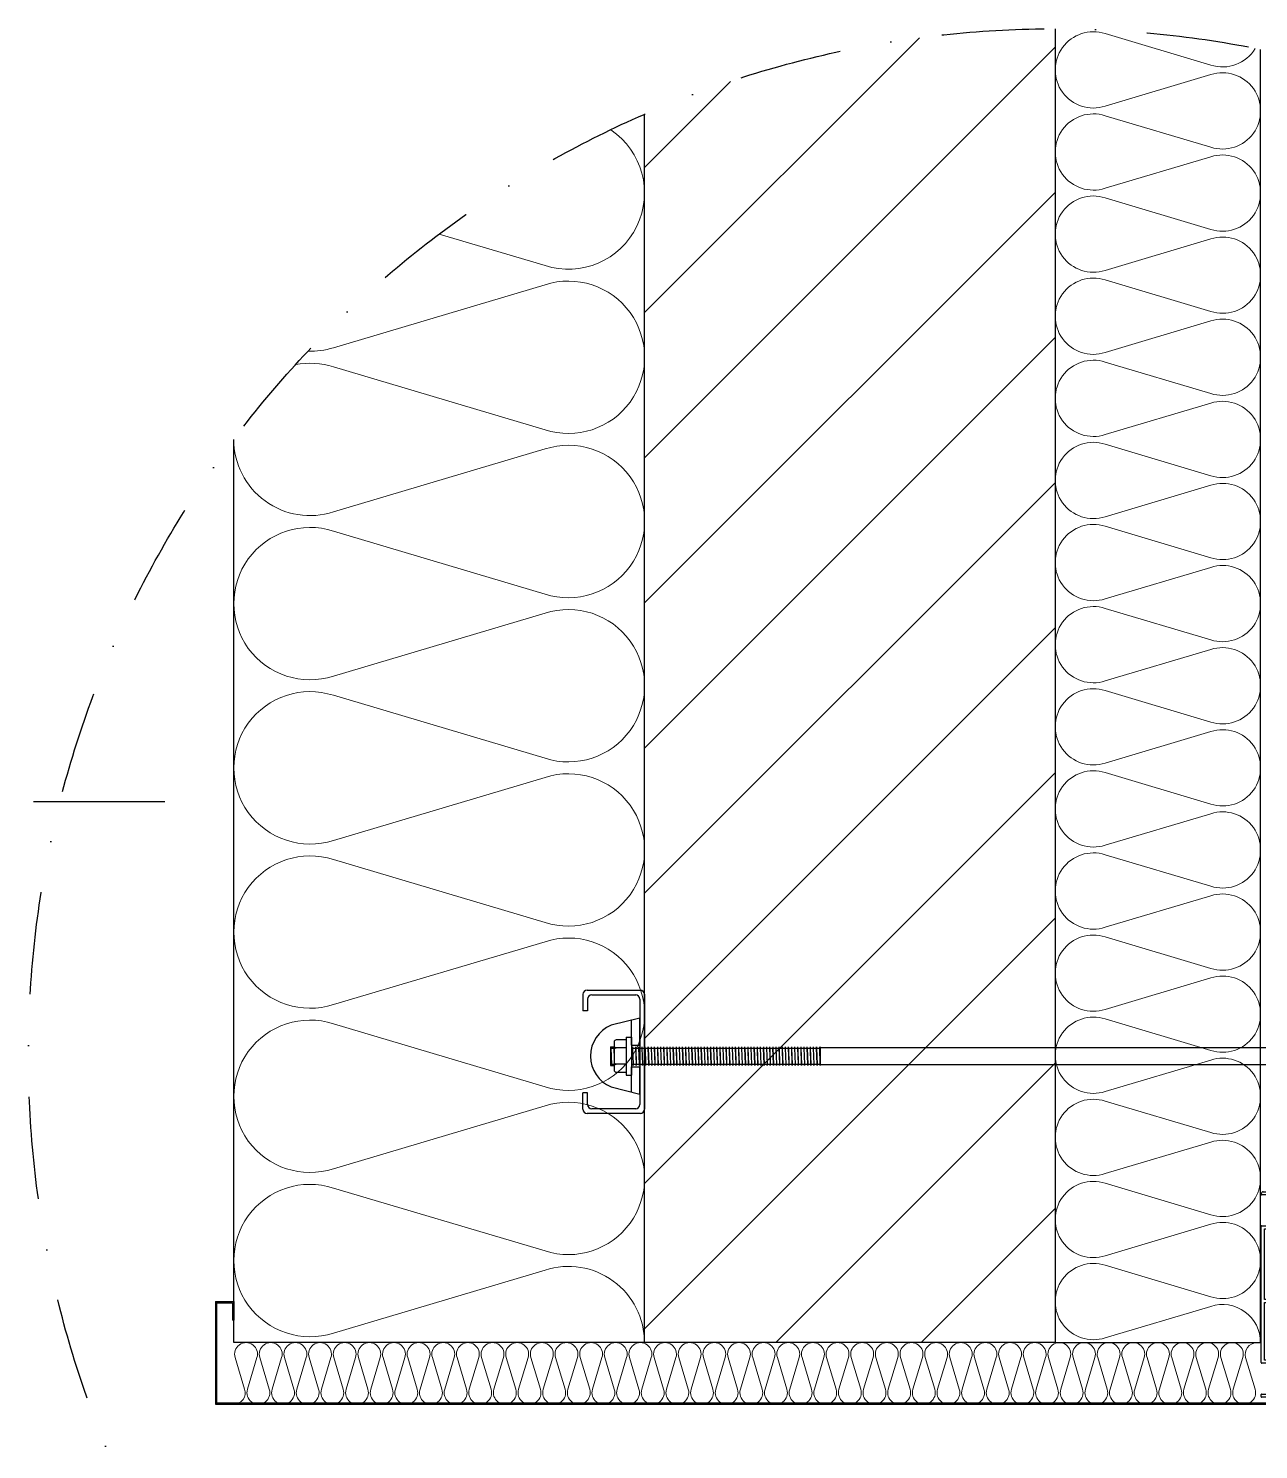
# Model space of a CAD drawing. Header units: millimetres. Extents: x 232323 to 272954, y -5343 to 8721.
# Drawn here: x 241093 to 242291, y 7210 to 8595 of the extents above; entities that cross this region are included whole.
import ezdxf

# ---------------------------------------------------------------- set-up
doc = ezdxf.new("R2010")
doc.units = ezdxf.units.MM
doc.header["$MEASUREMENT"] = 0
doc.linetypes.add('DASHDOTX2', pattern=[2, 1, -0.5, 0, -0.5])
doc.layers.get('0').update_dxf_attribs({"linetype": 'CONTINUOUS'})
for name, color, linetype, lineweight in [('A-MKXS-LEAD', 7, 'CONTINUOUS', 25), ('A-MKXS-MAK2', 3, 'DASHDOTX2', 25), ('A-WAXM-BLOC', 3, 'CONTINUOUS', 25), ('A-XXXX-FIN3', 4, 'CONTINUOUS', 25), ('A-XXXX-HATC', 8, 'CONTINUOUS', 18), ('A-XXXX-INSL2', 8, 'CONTINUOUS', 18)]:
    doc.layers.add(name, color=color, linetype=linetype, lineweight=lineweight)

# ---------------------------------------------------------------- blocks, each defined once
blk = doc.blocks.new('safeguard')
at = {"color": 6}
for p, q in [((1933061.79, 129645.73), (1933061.79, 129107.73)), ((1933111.79, 129645.73), (1933061.79, 129645.73)), ((1933111.79, 129645.73), (1933111.79, 129636.73)), ((1933062.39, 129645.13), (1933062.39, 129108.33)), ((1933111.19, 129645.13), (1933062.39, 129645.13)), ((1933111.19, 129645.13), (1933111.19, 129637.33)), ((1933111.19, 129637.33), (1933102.79, 129637.33)), ((1933102.79, 129636.73), (1933102.79, 129637.33)), ((1933111.79, 129636.73), (1933102.79, 129636.73)), ((1933065.24, 129136.32), (1933065.24, 129136.43)), ((1933065.34, 129136.43), (1933065.24, 129136.43)), ((1933065.31, 129109.93), (1933065.24, 129136.13)), ((1933065.54, 129136.43), (1933066.44, 129136.43)), ((1933066.74, 129136.13), (1933066.74, 129126.43)), ((1933081.74, 129126.43), (1933081.74, 129136.13)), ((1933082.04, 129136.43), (1933148.43, 129136.43)), ((1933148.73, 129136.13), (1933148.73, 129126.43)), ((1933163.74, 129126.43), (1933163.74, 129136.13)), ((1933164.04, 129136.43), (1933164.24, 129136.43)), ((1933165.24, 129135.43), (1933165.24, 129112.72)), ((1933066.74, 129126.43), (1933081.74, 129126.43)), ((1933148.73, 129126.43), (1933163.74, 129126.43)), ((1933083.28, 129123.35), (1933083.28, 129115.8)), ((1933083.61, 129123.96), (1933084.4, 129123.17)), ((1933083.64, 129124.39), (1933084.83, 129123.19)), ((1933083.78, 129124.69), (1933085.13, 129123.34)), ((1933084.01, 129124.92), (1933085.36, 129123.56)), ((1933084.31, 129125.06), (1933085.5, 129123.87)), ((1933084.74, 129125.08), (1933085.52, 129124.3)), ((1933086.02, 129122.93), (1933086.02, 129123.76)), ((1933093.02, 129122.43), (1933086.52, 129122.43)), ((1933093.52, 129123.43), (1933093.52, 129122.93)), ((1933100.97, 129123.43), (1933093.52, 129123.43)), ((1933100.97, 129123.43), (1933093.52, 129123.43)), ((1933100.97, 129122.93), (1933100.97, 129123.43)), ((1933107.97, 129122.43), (1933101.47, 129122.43)), ((1933108.47, 129123.76), (1933108.47, 129122.93)), ((1933109.76, 129125.08), (1933108.97, 129124.3)), ((1933110.18, 129125.06), (1933108.99, 129123.87)), ((1933110.49, 129124.92), (1933109.14, 129123.56)), ((1933110.71, 129124.69), (1933109.36, 129123.34)), ((1933110.86, 129124.39), (1933109.66, 129123.19)), ((1933110.88, 129123.96), (1933110.09, 129123.17)), ((1933111.29, 129115.8), (1933111.29, 129123.51)), ((1933066.74, 129115.73), (1933066.81, 129109.74)), ((1933072.24, 129115.73), (1933066.74, 129115.73)), ((1933069.19, 129115.73), (1933069.19, 129108.33)), ((1933069.79, 129115.73), (1933069.19, 129115.73)), ((1933069.79, 129115.73), (1933069.79, 129107.73)), ((1933072.24, 129108.73), (1933072.24, 129115.73)), ((1933083.23, 129115.66), (1933082.73, 129115.17)), ((1933082.73, 129114.46), (1933083.23, 129113.97)), ((1933083.28, 129113.82), (1933083.28, 129110.77)), ((1933111.29, 129110.77), (1933111.29, 129113.82)), ((1933111.85, 129115.17), (1933111.35, 129115.66)), ((1933111.35, 129113.97), (1933111.85, 129114.46)), ((1933069.79, 129107.73), (1933061.79, 129107.73)), ((1933069.19, 129108.33), (1933062.39, 129108.33)), ((1933065.31, 129109.43), (1933065.31, 129109.61)), ((1933065.49, 129109.43), (1933065.31, 129109.43)), ((1933066.51, 129109.43), (1933065.81, 129109.43)), ((1933066.81, 129109.43), (1933066.74, 129109.43)), ((1933066.81, 129109.43), (1933066.81, 129109.5)), ((1933080.98, 129105.72), (1933079.78, 129105.72)), ((1933081.28, 129107.22), (1933081.28, 129106.02)), ((1933082.46, 129107.22), (1933081.28, 129107.22)), ((1933083.27, 129110.68), (1933082.64, 129107.34)), ((1933113.29, 129107.22), (1933112.12, 129107.22)), ((1933113.29, 129106.02), (1933113.29, 129107.22)), ((1933114.79, 129105.72), (1933113.59, 129105.72)), ((1933161.24, 129108.72), (1933124.19, 129108.72))]:
    blk.add_line(p, q, dxfattribs=at)
for points in [[(1933087.46, 129124.93, 0.470454), (1933083.24, 129126.82), (1933083.24, 129134.93), (1933111.25, 129134.93), (1933111.25, 129126.82, 0.470454), (1933107.03, 129124.93)], [(1933114.79, 129108.42, 0.414215), (1933114.49, 129108.72), (1933113.62, 129108.72, -0.360888), (1933113.13, 129109.13), (1933112.8, 129110.88, -0.046392), (1933112.79, 129110.97), (1933112.79, 129113.91), (1933113.35, 129114.46, 0.414204), (1933113.35, 129115.17), (1933112.79, 129115.72), (1933112.79, 129134.93), (1933147.23, 129134.93), (1933147.23, 129125.23, 0.414214), (1933147.53, 129124.93), (1933148.73, 129124.93), (1933163.74, 129124.93), (1933163.74, 129112.72, -0.414214), (1933161.24, 129110.22), (1933159.39, 129110.22), (1933159.39, 129110.92, 0.414214), (1933159.09, 129111.22), (1933158.19, 129111.22, 0.414214), (1933157.89, 129110.92), (1933157.89, 129110.22), (1933142.89, 129110.22), (1933142.89, 129110.92, 0.414214), (1933142.59, 129111.22), (1933141.69, 129111.22, 0.414214), (1933141.39, 129110.92), (1933141.39, 129110.22), (1933126.38, 129110.22), (1933126.38, 129110.92, 0.414214), (1933126.08, 129111.22), (1933125.18, 129111.22, 0.414214), (1933124.88, 129110.92), (1933124.88, 129110.26), (1933124.2, 129110.26, 0.160398), (1933122.12, 129109.58, -0.156655), (1933114.79, 129107.22)], [(1933082.83, 129115.1, 0.414204), (1933082.83, 129114.53), (1933083.41, 129113.95), (1933083.41, 129107.12), (1933081.71, 129107.12, 0.414214), (1933081.41, 129106.82), (1933081.41, 129106.02, 0.414214), (1933081.71, 129105.72), (1933112.92, 129105.72, 0.414214), (1933113.22, 129106.02), (1933113.22, 129106.82, 0.414214), (1933112.92, 129107.12), (1933111.22, 129107.12), (1933111.22, 129113.95), (1933111.81, 129114.53, 0.414204), (1933111.81, 129115.1), (1933111.18, 129115.72), (1933110.22, 129115.72, 0.414214), (1933109.72, 129115.22), (1933109.72, 129107.22), (1933105.72, 129107.22), (1933105.72, 129107.42, 0.414214), (1933105.42, 129107.72), (1933105.02, 129107.72, 0.414214), (1933104.72, 129107.42), (1933104.72, 129107.22), (1933089.92, 129107.22), (1933089.92, 129107.42, 0.414214), (1933089.62, 129107.72), (1933089.22, 129107.72, 0.414214), (1933088.92, 129107.42), (1933088.92, 129107.22), (1933084.91, 129107.22), (1933084.91, 129115.22, 0.414214), (1933084.41, 129115.72), (1933083.46, 129115.72)]]:
    blk.add_lwpolyline(points, format="xyb", close=True, dxfattribs=at)
blk.add_lwpolyline([(1933079.78, 129108.42), (1933080.9, 129108.42, 0.360887), (1933081.39, 129108.83), (1933081.78, 129110.88, 0.046392), (1933081.78, 129110.97), (1933081.78, 129113.91), (1933081.23, 129114.46, -0.414204), (1933081.23, 129115.17), (1933081.78, 129115.72), (1933081.78, 129124.93), (1933066.74, 129124.93), (1933066.74, 129117.23), (1933073.44, 129117.23, -0.414214), (1933073.74, 129116.93), (1933073.74, 129109.46, 0.137442), (1933079.78, 129107.23), (1933079.78, 129108.42, 0.137442)], format="xyb", dxfattribs=at)
for centre in [(1933084.57, 129124.13), (1933109.93, 129124.13)]:
    blk.add_circle(centre, 0.97, dxfattribs=at)
for centre, radius, start, end in [((1933065.54, 129136.13), 0.3, 90, 180.16056), ((1933066.44, 129136.13), 0.3, 0, 90), ((1933082.04, 129136.13), 0.3, 90, 180), ((1933148.43, 129136.13), 0.3, 0, 90), ((1933164.04, 129136.13), 0.3, 90, 180), ((1933164.24, 129135.43), 1, 0, 90), ((1933084.57, 129124.13), 1.5, 345.92901, 211.13147), ((1933086.52, 129122.93), 0.5, 180, 270), ((1933093.02, 129122.93), 0.5, 270, 0), ((1933101.47, 129122.93), 0.5, 180, 270), ((1933107.97, 129122.93), 0.5, 270, 0), ((1933109.93, 129124.13), 1.5, 335.9069, 194.07099), ((1933083.08, 129114.81), 0.5, 135.00092, 224.99908), ((1933083.08, 129115.8), 0.2, 315.00092, 0), ((1933083.08, 129113.82), 0.2, 0, 44.99908), ((1933111.49, 129115.8), 0.2, 180, 224.99908), ((1933111.49, 129113.82), 0.2, 135.00092, 180), ((1933111.49, 129114.81), 0.5, 315.00092, 44.99908), ((1933161.24, 129112.72), 4, 270, 0), ((1933065.81, 129109.93), 0.5, 180.16056, 270), ((1933066.51, 129109.73), 0.3, 270, 0.67582), ((1933080.75, 129119.14), 13.45, 230.73997, 265.89233), ((1933080.98, 129106.02), 0.3, 270, 0), ((1933082.46, 129107.42), 0.2, 269.99987, 334.98307), ((1933083.08, 129110.77), 0.2, 334.98307, 0), ((1933111.49, 129110.77), 0.2, 180, 205.01705), ((1933112.12, 129107.42), 0.2, 205.01705, 270.00013), ((1933113.59, 129106.02), 0.3, 180, 269.99576), ((1933115.08, 129119.06), 13.34, 268.79657, 306.44998), ((1933124.19, 129106.72), 2, 90, 126.44998)]:
    blk.add_arc(centre, radius, start, end, dxfattribs=at)

msp = doc.modelspace()

# ---------------------------------------------------------------- hatches: boundary and pattern name
at = {"layer": 'A-XXXX-HATC'}
h = msp.add_hatch(dxfattribs=at)
h.set_pattern_fill('ANSI31', color=256, scale=800)
h.set_pattern_definition([(45, (-236733.32, 2380.09), (-70.710678, 70.710678), [])])
edge = h.paths.add_edge_path()
edge.add_arc((242093.3, 7594.5), 1000, 90, 113.5782)
edge.add_line((241693.3, 8511.1), (241693.3, 7314.5))
edge.add_line((241693.3, 7314.5), (242093.3, 7314.5))
edge.add_line((242093.3, 7314.5), (242093.3, 8594.5))

# ---------------------------------------------------------------- linework, layer by layer
at = {"color": 1}
for p, q in [((241637.3, 7657.8), (241689.3, 7657.8)), ((241633.3, 7653.8), (241633.3, 7637.8)), ((241637.9, 7649.2), (241637.9, 7637.8)), ((241641.9, 7653.2), (241684.7, 7653.2)), ((241688.7, 7649.2), (241688.7, 7546.4)), ((241693.3, 7653.8), (241693.3, 7541.8)), ((241637.9, 7637.8), (241633.3, 7637.8)), ((241688.7, 7630.6), (241660.7, 7623.6)), ((241688.7, 7604.2), (241688.7, 7630.6)), ((241680.7, 7604.2), (241680.7, 7628.6)), ((241660.3, 7602.7), (241660.3, 7584.5)), ((241660.3, 7602.7), (241663.7, 7602.7)), ((241660.3, 7602.7), (241660.4, 7601.5)), ((241660.3, 7602.7), (241660.4, 7601.5)), ((241660.3, 7602.7), (241660.3, 7601.5)), ((241660.3, 7601.5), (241663.7, 7601.5)), ((241660.3, 7601.5), (241660.9, 7585.7)), ((241660.4, 7601.5), (241661, 7585.7)), ((241660.4, 7601.5), (241660.9, 7585.7)), ((241663.4, 7602.7), (241663.4, 7601.5)), ((241663.4, 7602.7), (241663.5, 7601.5)), ((241663.4, 7602.7), (241663.4, 7601.5)), ((241663.4, 7601.5), (241663.7, 7592.5)), ((241663.4, 7601.5), (241663.7, 7591.1)), ((241663.5, 7601.5), (241663.7, 7593.9)), ((241663.7, 7607.4), (241663.7, 7579.9)), ((241675.6, 7601.6), (241663.7, 7601.6)), ((241675.6, 7609.4), (241665.8, 7609.4)), ((241675.6, 7612.2), (241675.6, 7575)), ((241675.6, 7612.2), (241680.7, 7612.2)), ((241680.7, 7612.2), (241680.7, 7575)), ((241680.7, 7604.2), (241688.7, 7604.2)), ((241680.7, 7601.5), (241864.3, 7601.5)), ((241681.6, 7602.7), (241681.6, 7601.5)), ((241681.6, 7602.7), (241681.7, 7601.5)), ((241681.6, 7602.7), (241681.6, 7601.5)), ((241681.6, 7601.5), (241682.2, 7585.7)), ((241681.6, 7601.5), (241682.1, 7585.7)), ((241681.7, 7601.5), (241682.2, 7585.7)), ((241684.6, 7602.7), (241684.6, 7601.5)), ((241684.6, 7602.7), (241684.7, 7601.5)), ((241684.6, 7602.7), (241684.6, 7601.5)), ((241684.6, 7601.5), (241685.2, 7585.7)), ((241684.7, 7601.5), (241685.3, 7585.7)), ((241684.6, 7601.5), (241685.2, 7585.7)), ((241687.6, 7602.7), (241687.7, 7601.5)), ((241687.6, 7602.7), (241687.7, 7601.5)), ((241687.6, 7602.7), (241687.6, 7601.5)), ((241687.6, 7601.5), (241688.2, 7585.7)), ((241687.7, 7601.5), (241688.3, 7585.7)), ((241687.7, 7601.5), (241688.2, 7585.7)), ((241690.7, 7602.7), (241690.7, 7601.5)), ((241690.7, 7602.7), (241690.8, 7601.5)), ((241690.7, 7602.7), (241690.7, 7601.5)), ((241690.7, 7601.5), (241691.3, 7585.7)), ((241690.7, 7601.5), (241691.2, 7585.7)), ((241690.8, 7601.5), (241691.3, 7585.7)), ((241693.7, 7602.7), (241693.8, 7601.5)), ((241693.7, 7602.7), (241693.8, 7601.5)), ((241693.7, 7602.7), (241693.7, 7601.5)), ((241693.7, 7601.5), (241694.3, 7585.7)), ((241693.8, 7601.5), (241694.4, 7585.7)), ((241693.8, 7601.5), (241694.3, 7585.7)), ((241696.7, 7602.7), (241696.8, 7601.5)), ((241696.7, 7602.7), (241696.7, 7601.5)), ((241696.7, 7601.5), (241697.3, 7585.7)), ((241696.8, 7602.7), (241696.8, 7601.5)), ((241696.8, 7601.5), (241697.4, 7585.7)), ((241696.8, 7601.5), (241697.3, 7585.7)), ((241699.8, 7602.7), (241699.8, 7601.5)), ((241699.8, 7602.7), (241699.9, 7601.5)), ((241699.8, 7602.7), (241699.8, 7601.5)), ((241699.8, 7601.5), (241700.4, 7585.7)), ((241699.8, 7601.5), (241700.3, 7585.7)), ((241699.9, 7601.5), (241700.4, 7585.7)), ((241702.8, 7602.7), (241702.9, 7601.5)), ((241702.8, 7602.7), (241702.9, 7601.5)), ((241702.8, 7602.7), (241702.8, 7601.5)), ((241702.8, 7601.5), (241703.4, 7585.7)), ((241702.9, 7601.5), (241703.5, 7585.7)), ((241702.9, 7601.5), (241703.4, 7585.7)), ((241705.9, 7602.7), (241705.8, 7601.5)), ((241705.8, 7601.5), (241706.4, 7585.7)), ((241705.9, 7602.7), (241705.9, 7601.5)), ((241705.9, 7602.7), (241705.9, 7601.5)), ((241705.9, 7601.5), (241706.5, 7585.7)), ((241705.9, 7601.5), (241706.4, 7585.7)), ((241708.9, 7602.7), (241708.9, 7601.5)), ((241708.9, 7602.7), (241709, 7601.5)), ((241708.9, 7602.7), (241708.9, 7601.5)), ((241708.9, 7601.5), (241709.5, 7585.7)), ((241708.9, 7601.5), (241709.4, 7585.7)), ((241709, 7601.5), (241709.5, 7585.7)), ((241711.9, 7602.7), (241712, 7601.5)), ((241711.9, 7602.7), (241712, 7601.5)), ((241711.9, 7602.7), (241711.9, 7601.5)), ((241711.9, 7601.5), (241712.5, 7585.7)), ((241712, 7601.5), (241712.6, 7585.7)), ((241712, 7601.5), (241712.5, 7585.7)), ((241715, 7602.7), (241715, 7601.5)), ((241715, 7602.7), (241715, 7601.5)), ((241715, 7602.7), (241715, 7601.5)), ((241715, 7601.5), (241715.6, 7585.7)), ((241715, 7601.5), (241715.6, 7585.7)), ((241715, 7601.5), (241715.5, 7585.7)), ((241718, 7602.7), (241718, 7601.5)), ((241718, 7602.7), (241718.1, 7601.5)), ((241718, 7602.7), (241718, 7601.5)), ((241718, 7601.5), (241718.6, 7585.7)), ((241718, 7601.5), (241718.5, 7585.7)), ((241718.1, 7601.5), (241718.6, 7585.7)), ((241721, 7602.7), (241721.1, 7601.5)), ((241721, 7602.7), (241721.1, 7601.5)), ((241721, 7602.7), (241721, 7601.5)), ((241721, 7601.5), (241721.6, 7585.7)), ((241721.1, 7601.5), (241721.7, 7585.7)), ((241721.1, 7601.5), (241721.6, 7585.7)), ((241724.1, 7602.7), (241724.1, 7601.5)), ((241724.1, 7602.7), (241724.2, 7601.5)), ((241724.1, 7602.7), (241724.1, 7601.5)), ((241724.1, 7601.5), (241724.7, 7585.7)), ((241724.1, 7601.5), (241724.6, 7585.7)), ((241724.2, 7601.5), (241724.7, 7585.7)), ((241727.1, 7602.7), (241727.1, 7601.5)), ((241727.1, 7602.7), (241727.2, 7601.5)), ((241727.1, 7602.7), (241727.1, 7601.5)), ((241727.1, 7601.5), (241727.7, 7585.7)), ((241727.1, 7601.5), (241727.6, 7585.7)), ((241727.2, 7601.5), (241727.7, 7585.7)), ((241730.1, 7602.7), (241730.2, 7601.5)), ((241730.1, 7602.7), (241730.2, 7601.5)), ((241730.1, 7602.7), (241730.1, 7601.5)), ((241730.1, 7601.5), (241730.7, 7585.7)), ((241730.2, 7601.5), (241730.8, 7585.7)), ((241730.2, 7601.5), (241730.7, 7585.7)), ((241733.2, 7602.7), (241733.2, 7601.5)), ((241733.2, 7602.7), (241733.3, 7601.5)), ((241733.2, 7602.7), (241733.2, 7601.5)), ((241733.2, 7601.5), (241733.8, 7585.7)), ((241733.2, 7601.5), (241733.7, 7585.7)), ((241733.3, 7601.5), (241733.8, 7585.7)), ((241736.2, 7602.7), (241736.2, 7601.5)), ((241736.2, 7602.7), (241736.3, 7601.5)), ((241736.2, 7602.7), (241736.2, 7601.5)), ((241736.2, 7601.5), (241736.8, 7585.7)), ((241736.2, 7601.5), (241736.8, 7585.7)), ((241736.3, 7601.5), (241736.8, 7585.7)), ((241739.2, 7602.7), (241739.3, 7601.5)), ((241739.2, 7602.7), (241739.3, 7601.5)), ((241739.2, 7602.7), (241739.2, 7601.5)), ((241739.2, 7601.5), (241739.8, 7585.7)), ((241739.3, 7601.5), (241739.9, 7585.7)), ((241739.3, 7601.5), (241739.8, 7585.7)), ((241742.3, 7602.7), (241742.3, 7601.5)), ((241742.3, 7602.7), (241742.4, 7601.5)), ((241742.3, 7602.7), (241742.3, 7601.5)), ((241742.3, 7601.5), (241742.9, 7585.7)), ((241742.3, 7601.5), (241742.8, 7585.7)), ((241742.4, 7601.5), (241742.9, 7585.7)), ((241745.3, 7602.7), (241745.4, 7601.5)), ((241745.3, 7602.7), (241745.4, 7601.5)), ((241745.3, 7602.7), (241745.3, 7601.5)), ((241745.3, 7601.5), (241745.9, 7585.7)), ((241745.4, 7601.5), (241746, 7585.7)), ((241745.4, 7601.5), (241745.9, 7585.7)), ((241748.3, 7602.7), (241748.4, 7601.5)), ((241748.3, 7602.7), (241748.4, 7601.5)), ((241748.3, 7602.7), (241748.3, 7601.5)), ((241748.3, 7601.5), (241748.9, 7585.7)), ((241748.4, 7601.5), (241749, 7585.7)), ((241748.4, 7601.5), (241748.9, 7585.7)), ((241751.4, 7602.7), (241751.4, 7601.5)), ((241751.4, 7602.7), (241751.5, 7601.5)), ((241751.4, 7602.7), (241751.4, 7601.5)), ((241751.4, 7601.5), (241752, 7585.7)), ((241751.4, 7601.5), (241751.9, 7585.7)), ((241751.5, 7601.5), (241752, 7585.7)), ((241754.4, 7602.7), (241754.5, 7601.5)), ((241754.4, 7602.7), (241754.5, 7601.5)), ((241754.4, 7602.7), (241754.4, 7601.5)), ((241754.4, 7601.5), (241755, 7585.7)), ((241754.5, 7601.5), (241755.1, 7585.7)), ((241754.5, 7601.5), (241755, 7585.7)), ((241757.5, 7602.7), (241757.4, 7601.5)), ((241757.4, 7601.5), (241758, 7585.7)), ((241757.5, 7602.7), (241757.5, 7601.5)), ((241757.5, 7602.7), (241757.5, 7601.5)), ((241757.5, 7601.5), (241758.1, 7585.7)), ((241757.5, 7601.5), (241758, 7585.7)), ((241760.5, 7602.7), (241760.5, 7601.5)), ((241760.5, 7602.7), (241760.6, 7601.5)), ((241760.5, 7602.7), (241760.5, 7601.5)), ((241760.5, 7601.5), (241761.1, 7585.7)), ((241760.5, 7601.5), (241761, 7585.7)), ((241760.6, 7601.5), (241761.1, 7585.7)), ((241763.5, 7602.7), (241763.6, 7601.5)), ((241763.5, 7602.7), (241763.6, 7601.5)), ((241763.5, 7602.7), (241763.5, 7601.5)), ((241763.5, 7601.5), (241764.1, 7585.7)), ((241763.6, 7601.5), (241764.2, 7585.7)), ((241763.6, 7601.5), (241764.1, 7585.7)), ((241766.6, 7602.7), (241766.6, 7601.5)), ((241766.6, 7602.7), (241766.6, 7601.5)), ((241766.6, 7602.7), (241766.6, 7601.5)), ((241766.6, 7601.5), (241767.2, 7585.7)), ((241766.6, 7601.5), (241767.2, 7585.7)), ((241766.6, 7601.5), (241767.1, 7585.7)), ((241769.6, 7602.7), (241769.6, 7601.5)), ((241769.6, 7602.7), (241769.7, 7601.5)), ((241769.6, 7602.7), (241769.6, 7601.5)), ((241769.6, 7601.5), (241770.2, 7585.7)), ((241769.6, 7601.5), (241770.1, 7585.7)), ((241769.7, 7601.5), (241770.2, 7585.7)), ((241772.6, 7602.7), (241772.7, 7601.5)), ((241772.6, 7602.7), (241772.7, 7601.5)), ((241772.6, 7602.7), (241772.6, 7601.5)), ((241772.6, 7601.5), (241773.2, 7585.7)), ((241772.7, 7601.5), (241773.3, 7585.7)), ((241772.7, 7601.5), (241773.2, 7585.7)), ((241775.7, 7602.7), (241775.7, 7601.5)), ((241775.7, 7602.7), (241775.8, 7601.5)), ((241775.7, 7602.7), (241775.7, 7601.5)), ((241775.7, 7601.5), (241776.3, 7585.7)), ((241775.7, 7601.5), (241776.2, 7585.7)), ((241775.8, 7601.5), (241776.3, 7585.7)), ((241778.7, 7602.7), (241778.7, 7601.5)), ((241778.7, 7602.7), (241778.8, 7601.5)), ((241778.7, 7602.7), (241778.7, 7601.5)), ((241778.7, 7601.5), (241779.3, 7585.7)), ((241778.7, 7601.5), (241779.2, 7585.7)), ((241778.8, 7601.5), (241779.3, 7585.7)), ((241781.7, 7602.7), (241781.8, 7601.5)), ((241781.7, 7602.7), (241781.8, 7601.5)), ((241781.7, 7602.7), (241781.7, 7601.5)), ((241781.7, 7601.5), (241782.3, 7585.7)), ((241781.8, 7601.5), (241782.4, 7585.7)), ((241781.8, 7601.5), (241782.3, 7585.7)), ((241784.8, 7602.7), (241784.8, 7601.5)), ((241784.8, 7602.7), (241784.9, 7601.5)), ((241784.8, 7602.7), (241784.8, 7601.5)), ((241784.8, 7601.5), (241785.4, 7585.7)), ((241784.8, 7601.5), (241785.3, 7585.7)), ((241784.9, 7601.5), (241785.4, 7585.7)), ((241787.8, 7602.7), (241787.8, 7601.5)), ((241787.8, 7602.7), (241787.9, 7601.5)), ((241787.8, 7602.7), (241787.8, 7601.5)), ((241787.8, 7601.5), (241788.4, 7585.7)), ((241787.8, 7601.5), (241788.4, 7585.7)), ((241787.9, 7601.5), (241788.4, 7585.7)), ((241790.8, 7602.7), (241790.9, 7601.5)), ((241790.8, 7602.7), (241790.9, 7601.5)), ((241790.8, 7602.7), (241790.8, 7601.5)), ((241790.8, 7601.5), (241791.4, 7585.7)), ((241790.9, 7601.5), (241791.5, 7585.7)), ((241790.9, 7601.5), (241791.4, 7585.7)), ((241793.9, 7602.7), (241793.9, 7601.5)), ((241793.9, 7602.7), (241794, 7601.5)), ((241793.9, 7602.7), (241793.9, 7601.5)), ((241793.9, 7601.5), (241794.5, 7585.7)), ((241793.9, 7601.5), (241794.4, 7585.7)), ((241794, 7601.5), (241794.5, 7585.7)), ((241796.9, 7602.7), (241797, 7601.5)), ((241796.9, 7602.7), (241797, 7601.5)), ((241796.9, 7602.7), (241796.9, 7601.5)), ((241796.9, 7601.5), (241797.5, 7585.7)), ((241797, 7601.5), (241797.6, 7585.7)), ((241797, 7601.5), (241797.5, 7585.7)), ((241799.9, 7602.7), (241800, 7601.5)), ((241799.9, 7602.7), (241800, 7601.5)), ((241799.9, 7602.7), (241799.9, 7601.5)), ((241799.9, 7601.5), (241800.5, 7585.7)), ((241800, 7601.5), (241800.6, 7585.7)), ((241800, 7601.5), (241800.5, 7585.7)), ((241803, 7602.7), (241803, 7601.5)), ((241803, 7602.7), (241803.1, 7601.5)), ((241803, 7602.7), (241803, 7601.5)), ((241803, 7601.5), (241803.6, 7585.7)), ((241803, 7601.5), (241803.5, 7585.7)), ((241803.1, 7601.5), (241803.6, 7585.7)), ((241806, 7602.7), (241806.1, 7601.5)), ((241806, 7602.7), (241806.1, 7601.5)), ((241806, 7602.7), (241806, 7601.5)), ((241806, 7601.5), (241806.6, 7585.7)), ((241806.1, 7601.5), (241806.7, 7585.7)), ((241806.1, 7601.5), (241806.6, 7585.7)), ((241809.1, 7602.7), (241809, 7601.5)), ((241809, 7601.5), (241809.6, 7585.7)), ((241809.1, 7602.7), (241809.1, 7601.5)), ((241809.1, 7602.7), (241809.1, 7601.5)), ((241809.1, 7601.5), (241809.7, 7585.7)), ((241809.1, 7601.5), (241809.6, 7585.7)), ((241812.1, 7602.7), (241812.1, 7601.5)), ((241812.1, 7602.7), (241812.2, 7601.5)), ((241812.1, 7602.7), (241812.1, 7601.5)), ((241812.1, 7601.5), (241812.7, 7585.7)), ((241812.1, 7601.5), (241812.6, 7585.7)), ((241812.2, 7601.5), (241812.7, 7585.7)), ((241815.1, 7602.7), (241815.2, 7601.5)), ((241815.1, 7602.7), (241815.2, 7601.5)), ((241815.1, 7602.7), (241815.1, 7601.5)), ((241815.1, 7601.5), (241815.7, 7585.7)), ((241815.2, 7601.5), (241815.8, 7585.7)), ((241815.2, 7601.5), (241815.7, 7585.7)), ((241818.2, 7602.7), (241818.1, 7601.5)), ((241818.1, 7601.5), (241818.7, 7585.7)), ((241818.2, 7602.7), (241818.2, 7601.5)), ((241818.2, 7602.7), (241818.2, 7601.5)), ((241818.2, 7601.5), (241818.8, 7585.7)), ((241818.2, 7601.5), (241818.7, 7585.7)), ((241821.2, 7602.7), (241821.2, 7601.5)), ((241821.2, 7602.7), (241821.3, 7601.5)), ((241821.2, 7602.7), (241821.2, 7601.5)), ((241821.2, 7601.5), (241821.8, 7585.7)), ((241821.2, 7601.5), (241821.7, 7585.7)), ((241821.3, 7601.5), (241821.8, 7585.7)), ((241824.2, 7602.7), (241824.3, 7601.5)), ((241824.2, 7602.7), (241824.3, 7601.5)), ((241824.2, 7602.7), (241824.2, 7601.5)), ((241824.2, 7601.5), (241824.8, 7585.7)), ((241824.3, 7601.5), (241824.9, 7585.7)), ((241824.3, 7601.5), (241824.8, 7585.7)), ((241827.3, 7602.7), (241827.3, 7601.5)), ((241827.3, 7602.7), (241827.4, 7601.5)), ((241827.3, 7602.7), (241827.3, 7601.5)), ((241827.3, 7601.5), (241827.9, 7585.7)), ((241827.3, 7601.5), (241827.8, 7585.7)), ((241827.4, 7601.5), (241827.9, 7585.7)), ((241830.3, 7602.7), (241830.3, 7601.5)), ((241830.3, 7602.7), (241830.4, 7601.5)), ((241830.3, 7602.7), (241830.3, 7601.5)), ((241830.3, 7601.5), (241830.9, 7585.7)), ((241830.3, 7601.5), (241830.8, 7585.7)), ((241830.4, 7601.5), (241830.9, 7585.7)), ((241833.3, 7602.7), (241833.4, 7601.5)), ((241833.3, 7602.7), (241833.4, 7601.5)), ((241833.3, 7602.7), (241833.3, 7601.5)), ((241833.3, 7601.5), (241833.9, 7585.7)), ((241833.4, 7601.5), (241834, 7585.7)), ((241833.4, 7601.5), (241833.9, 7585.7)), ((241836.4, 7602.7), (241836.4, 7601.5)), ((241836.4, 7602.7), (241836.5, 7601.5)), ((241836.4, 7602.7), (241836.4, 7601.5)), ((241836.4, 7601.5), (241837, 7585.7)), ((241836.4, 7601.5), (241836.9, 7585.7)), ((241836.5, 7601.5), (241837, 7585.7)), ((241839.4, 7602.7), (241839.4, 7601.5)), ((241839.4, 7602.7), (241839.5, 7601.5)), ((241839.4, 7602.7), (241839.4, 7601.5)), ((241839.4, 7601.5), (241840, 7585.7)), ((241839.4, 7601.5), (241839.9, 7585.7)), ((241839.5, 7601.5), (241840, 7585.7)), ((241842.4, 7602.7), (241842.5, 7601.5)), ((241842.4, 7602.7), (241842.5, 7601.5)), ((241842.4, 7602.7), (241842.4, 7601.5)), ((241842.4, 7601.5), (241843, 7585.7)), ((241842.5, 7601.5), (241843.1, 7585.7)), ((241842.5, 7601.5), (241843, 7585.7)), ((241845.5, 7602.7), (241845.5, 7601.5)), ((241845.5, 7602.7), (241845.6, 7601.5)), ((241845.5, 7602.7), (241845.5, 7601.5)), ((241845.5, 7601.5), (241846.1, 7585.7)), ((241845.5, 7601.5), (241846, 7585.7)), ((241845.6, 7601.5), (241846.1, 7585.7)), ((241848.5, 7602.7), (241848.5, 7601.5)), ((241848.5, 7602.7), (241848.6, 7601.5)), ((241848.5, 7602.7), (241848.5, 7601.5)), ((241848.5, 7601.5), (241849.1, 7585.7)), ((241848.5, 7601.5), (241849.1, 7585.7)), ((241848.6, 7601.5), (241849.2, 7585.7)), ((241851.5, 7602.7), (241851.6, 7601.5)), ((241851.5, 7602.7), (241851.6, 7601.5)), ((241851.5, 7602.7), (241851.5, 7601.5)), ((241851.5, 7601.5), (241852.1, 7585.7)), ((241851.6, 7601.5), (241852.2, 7585.7)), ((241851.6, 7601.5), (241852.1, 7585.7)), ((241854.6, 7602.7), (241854.6, 7601.5)), ((241854.6, 7602.7), (241854.7, 7601.5)), ((241854.6, 7602.7), (241854.6, 7601.5)), ((241854.6, 7601.5), (241855.2, 7585.7)), ((241854.6, 7601.5), (241855.1, 7585.7)), ((241854.7, 7601.5), (241855.2, 7585.7)), ((241857.6, 7602.7), (241857.7, 7601.5)), ((241857.6, 7602.7), (241857.7, 7601.5)), ((241857.6, 7602.7), (241857.6, 7601.5)), ((241857.6, 7601.5), (241858.2, 7585.7)), ((241857.7, 7601.5), (241858.3, 7585.7)), ((241857.7, 7601.5), (241858.2, 7585.7)), ((241860.6, 7602.7), (241860.7, 7601.5)), ((241860.6, 7602.7), (241860.6, 7601.5)), ((241860.6, 7601.5), (241861.2, 7585.7)), ((241860.7, 7602.7), (241860.7, 7601.5)), ((241860.7, 7601.5), (241861.3, 7585.7)), ((241860.7, 7601.5), (241861.2, 7585.7)), ((241863.7, 7602.7), (241863.7, 7601.5)), ((241863.7, 7602.7), (241863.8, 7601.5)), ((241863.7, 7602.7), (241863.7, 7601.5)), ((241863.7, 7601.5), (241864.3, 7585.7)), ((241863.7, 7601.5), (241864.2, 7585.7)), ((241863.8, 7601.5), (241864.3, 7586)), ((241864.3, 7602.7), (241864.3, 7584.5)), ((241864.3, 7601.9), (242374.9, 7601.9)), ((241660.3, 7585.7), (241663.7, 7585.7)), ((241660.3, 7584.5), (241663.7, 7584.5)), ((241660.9, 7585.7), (241661, 7584.5)), ((241661, 7584.6), (241660.9, 7585.7)), ((241661, 7584.5), (241661, 7585.7)), ((241675.6, 7585.6), (241663.7, 7585.6)), ((241675.6, 7577.8), (241665.8, 7577.8)), ((241675.6, 7575), (241680.7, 7575)), ((241680.7, 7585.7), (241864.3, 7585.7)), ((241680.7, 7558.6), (241680.7, 7583)), ((241680.7, 7583), (241688.7, 7583)), ((241682.2, 7584.6), (241682.1, 7585.7)), ((241682.2, 7585.7), (241682.2, 7584.5)), ((241682.2, 7584.5), (241682.2, 7585.7)), ((241685.2, 7585.7), (241685.2, 7584.5)), ((241685.2, 7584.6), (241685.2, 7585.7)), ((241685.2, 7584.5), (241685.3, 7585.7)), ((241688.2, 7585.7), (241688.3, 7584.5)), ((241688.3, 7584.6), (241688.2, 7585.7)), ((241688.3, 7584.5), (241688.3, 7585.7)), ((241688.7, 7556.6), (241688.7, 7583)), ((241691.3, 7584.6), (241691.2, 7585.7)), ((241691.3, 7585.7), (241691.3, 7584.5)), ((241691.3, 7584.5), (241691.3, 7585.7)), ((241694.3, 7585.7), (241694.3, 7584.5)), ((241694.3, 7584.6), (241694.3, 7585.7)), ((241694.3, 7584.5), (241694.4, 7585.7)), ((241697.3, 7585.7), (241697.4, 7584.5)), ((241697.4, 7584.6), (241697.3, 7585.7)), ((241697.4, 7584.5), (241697.4, 7585.7)), ((241700.4, 7584.6), (241700.3, 7585.7)), ((241700.4, 7585.7), (241700.4, 7584.5)), ((241700.4, 7584.5), (241700.4, 7585.7)), ((241703.4, 7585.7), (241703.5, 7584.5)), ((241703.5, 7584.6), (241703.4, 7585.7)), ((241703.5, 7584.5), (241703.5, 7585.7)), ((241706.4, 7585.7), (241706.5, 7584.5)), ((241706.5, 7584.6), (241706.4, 7585.7)), ((241706.5, 7584.5), (241706.5, 7585.7)), ((241709.5, 7584.6), (241709.4, 7585.7)), ((241709.5, 7585.7), (241709.5, 7584.5)), ((241709.5, 7584.5), (241709.5, 7585.7)), ((241712.5, 7585.7), (241712.6, 7584.5)), ((241712.6, 7584.6), (241712.5, 7585.7)), ((241712.6, 7584.5), (241712.6, 7585.7)), ((241715.6, 7584.6), (241715.5, 7585.7)), ((241715.6, 7585.7), (241715.6, 7584.5)), ((241715.6, 7584.5), (241715.6, 7585.7)), ((241718.6, 7584.6), (241718.5, 7585.7)), ((241718.6, 7585.7), (241718.6, 7584.5)), ((241718.6, 7584.5), (241718.6, 7585.7)), ((241721.6, 7585.7), (241721.7, 7584.5)), ((241721.7, 7584.6), (241721.6, 7585.7)), ((241721.7, 7584.5), (241721.7, 7585.7)), ((241724.7, 7584.6), (241724.6, 7585.7)), ((241724.7, 7585.7), (241724.7, 7584.5)), ((241724.7, 7584.5), (241724.7, 7585.7)), ((241727.7, 7584.6), (241727.6, 7585.7)), ((241727.7, 7585.7), (241727.7, 7584.5)), ((241727.7, 7584.5), (241727.7, 7585.7)), ((241730.7, 7585.7), (241730.8, 7584.5)), ((241730.8, 7584.6), (241730.7, 7585.7)), ((241730.8, 7584.5), (241730.8, 7585.7)), ((241733.8, 7584.6), (241733.7, 7585.7)), ((241733.8, 7585.7), (241733.8, 7584.5)), ((241733.8, 7584.5), (241733.8, 7585.7)), ((241736.8, 7585.7), (241736.8, 7584.5)), ((241736.8, 7584.6), (241736.8, 7585.7)), ((241736.8, 7584.5), (241736.8, 7585.7)), ((241739.8, 7585.7), (241739.9, 7584.5)), ((241739.9, 7584.6), (241739.8, 7585.7)), ((241739.9, 7584.5), (241739.9, 7585.7)), ((241742.9, 7584.6), (241742.8, 7585.7)), ((241742.9, 7585.7), (241742.9, 7584.5)), ((241742.9, 7584.5), (241742.9, 7585.7)), ((241745.9, 7585.7), (241745.9, 7584.5)), ((241745.9, 7584.6), (241745.9, 7585.7)), ((241745.9, 7584.5), (241746, 7585.7)), ((241748.9, 7585.7), (241749, 7584.5)), ((241749, 7584.6), (241748.9, 7585.7)), ((241749, 7584.5), (241749, 7585.7)), ((241752, 7584.6), (241751.9, 7585.7)), ((241752, 7585.7), (241752, 7584.5)), ((241752, 7584.5), (241752, 7585.7)), ((241755, 7585.7), (241755.1, 7584.5)), ((241755.1, 7584.6), (241755, 7585.7)), ((241755.1, 7584.5), (241755.1, 7585.7)), ((241758, 7585.7), (241758.1, 7584.5)), ((241758.1, 7584.6), (241758, 7585.7)), ((241758.1, 7584.5), (241758.1, 7585.7)), ((241761.1, 7584.6), (241761, 7585.7)), ((241761.1, 7585.7), (241761.1, 7584.5)), ((241761.1, 7584.5), (241761.1, 7585.7)), ((241764.1, 7585.7), (241764.2, 7584.5)), ((241764.2, 7584.6), (241764.1, 7585.7)), ((241764.2, 7584.5), (241764.2, 7585.7)), ((241767.2, 7584.6), (241767.1, 7585.7)), ((241767.2, 7585.7), (241767.2, 7584.5)), ((241767.2, 7584.5), (241767.2, 7585.7)), ((241770.2, 7584.6), (241770.1, 7585.7)), ((241770.2, 7585.7), (241770.2, 7584.5)), ((241770.2, 7584.5), (241770.2, 7585.7)), ((241773.2, 7585.7), (241773.3, 7584.5)), ((241773.3, 7584.6), (241773.2, 7585.7)), ((241773.3, 7584.5), (241773.3, 7585.7)), ((241776.3, 7584.6), (241776.2, 7585.7)), ((241776.3, 7585.7), (241776.3, 7584.5)), ((241776.3, 7584.5), (241776.3, 7585.7)), ((241779.3, 7584.6), (241779.2, 7585.7)), ((241779.3, 7585.7), (241779.3, 7584.5)), ((241779.3, 7584.5), (241779.3, 7585.7)), ((241782.3, 7585.7), (241782.4, 7584.5)), ((241782.4, 7584.6), (241782.3, 7585.7)), ((241782.4, 7584.5), (241782.4, 7585.7)), ((241785.4, 7584.6), (241785.3, 7585.7)), ((241785.4, 7585.7), (241785.4, 7584.5)), ((241785.4, 7584.5), (241785.4, 7585.7)), ((241788.4, 7585.7), (241788.4, 7584.5)), ((241788.4, 7584.6), (241788.4, 7585.7)), ((241788.4, 7584.5), (241788.4, 7585.7)), ((241791.4, 7585.7), (241791.5, 7584.5)), ((241791.5, 7584.6), (241791.4, 7585.7)), ((241791.5, 7584.5), (241791.5, 7585.7)), ((241794.5, 7584.6), (241794.4, 7585.7)), ((241794.5, 7585.7), (241794.5, 7584.5)), ((241794.5, 7584.5), (241794.5, 7585.7)), ((241797.5, 7585.7), (241797.5, 7584.5)), ((241797.5, 7584.6), (241797.5, 7585.7)), ((241797.5, 7584.5), (241797.6, 7585.7)), ((241800.5, 7585.7), (241800.6, 7584.5)), ((241800.6, 7584.6), (241800.5, 7585.7)), ((241800.6, 7584.5), (241800.6, 7585.7)), ((241803.6, 7584.6), (241803.5, 7585.7)), ((241803.6, 7585.7), (241803.6, 7584.5)), ((241803.6, 7584.5), (241803.6, 7585.7)), ((241806.6, 7585.7), (241806.7, 7584.5)), ((241806.6, 7584.6), (241806.6, 7585.7)), ((241806.7, 7584.5), (241806.7, 7585.7)), ((241809.6, 7585.7), (241809.7, 7584.5)), ((241809.7, 7584.6), (241809.6, 7585.7)), ((241809.7, 7584.5), (241809.7, 7585.7)), ((241812.7, 7584.6), (241812.6, 7585.7)), ((241812.7, 7585.7), (241812.7, 7584.5)), ((241812.7, 7584.5), (241812.7, 7585.7)), ((241815.7, 7585.7), (241815.8, 7584.5)), ((241815.8, 7584.6), (241815.7, 7585.7)), ((241815.8, 7584.5), (241815.8, 7585.7)), ((241818.7, 7585.7), (241818.8, 7584.5)), ((241818.8, 7584.6), (241818.7, 7585.7)), ((241818.8, 7584.5), (241818.8, 7585.7)), ((241821.8, 7584.6), (241821.7, 7585.7)), ((241821.8, 7585.7), (241821.8, 7584.5)), ((241821.8, 7584.5), (241821.8, 7585.7)), ((241824.8, 7585.7), (241824.9, 7584.5)), ((241824.9, 7584.6), (241824.8, 7585.7)), ((241824.9, 7584.5), (241824.9, 7585.7)), ((241827.9, 7584.6), (241827.8, 7585.7)), ((241827.9, 7585.7), (241827.9, 7584.5)), ((241827.9, 7584.5), (241827.9, 7585.7)), ((241830.9, 7584.6), (241830.8, 7585.7)), ((241830.9, 7585.7), (241830.9, 7584.5)), ((241830.9, 7584.5), (241830.9, 7585.7)), ((241833.9, 7585.7), (241834, 7584.5)), ((241834, 7584.6), (241833.9, 7585.7)), ((241834, 7584.5), (241834, 7585.7)), ((241837, 7584.6), (241836.9, 7585.7)), ((241837, 7585.7), (241837, 7584.5)), ((241837, 7584.5), (241837, 7585.7)), ((241840, 7584.6), (241839.9, 7585.7)), ((241840, 7585.7), (241840, 7584.5)), ((241840, 7584.5), (241840, 7585.7)), ((241843, 7585.7), (241843.1, 7584.5)), ((241843.1, 7584.6), (241843, 7585.7)), ((241843.1, 7584.5), (241843.1, 7585.7)), ((241846.1, 7584.6), (241846, 7585.7)), ((241846.1, 7585.7), (241846.1, 7584.5)), ((241846.1, 7584.5), (241846.1, 7585.7)), ((241849.1, 7585.7), (241849.1, 7584.5)), ((241849.1, 7584.6), (241849.1, 7585.7)), ((241849.1, 7584.5), (241849.2, 7585.7)), ((241852.1, 7585.7), (241852.2, 7584.5)), ((241852.2, 7584.6), (241852.1, 7585.7)), ((241852.2, 7584.5), (241852.2, 7585.7)), ((241855.2, 7584.6), (241855.1, 7585.7)), ((241855.2, 7585.7), (241855.2, 7584.5)), ((241855.2, 7584.5), (241855.2, 7585.7)), ((241858.2, 7585.7), (241858.2, 7584.5)), ((241858.2, 7584.6), (241858.2, 7585.7)), ((241858.2, 7584.5), (241858.3, 7585.7)), ((241861.2, 7585.7), (241861.3, 7584.5)), ((241861.3, 7584.6), (241861.2, 7585.7)), ((241861.3, 7584.5), (241861.3, 7585.7)), ((241864.3, 7584.6), (241864.2, 7585.7)), ((241864.3, 7585.7), (241864.3, 7584.5)), ((241864.3, 7584.5), (241864.3, 7585.7)), ((241864.3, 7585.3), (242374.9, 7585.3)), ((241660.7, 7563.6), (241688.7, 7556.6)), ((241633.3, 7541.8), (241633.3, 7557.8)), ((241637.9, 7557.8), (241633.3, 7557.8)), ((241637.9, 7546.4), (241637.9, 7557.8)), ((241689.3, 7537.8), (241637.3, 7537.8)), ((241684.7, 7542.4), (241641.9, 7542.4))]:
    msp.add_line(p, q, dxfattribs=at)
for centre, radius, start, end in [((241637.3, 7653.8), 4, 90, 180), ((241689.3, 7653.8), 4, 0, 90), ((241641.9, 7649.2), 4, 90, 180), ((241684.7, 7649.2), 4, 0, 90), ((241673.3, 7593.6), 32.6, 112.7603, 179.8596), ((241665.8, 7607.4), 2.05, 89.9986, 180), ((241665.8, 7603.7), 2.05, 180, 270), ((241665.8, 7599.6), 2.05, 89.9986, 180), ((241665.8, 7611.5), 2.05, 269.9986, 270), ((241673.3, 7593.7), 32.6, 180.1404, 247.2397), ((241665.8, 7587.7), 2.05, 180, 270), ((241665.8, 7583.6), 2.05, 89.9986, 180), ((241665.8, 7579.9), 2.05, 180, 270), ((241665.8, 7575.8), 2.05, 89.9986, 90.0019), ((241641.9, 7546.4), 4, 180, 270), ((241684.7, 7546.4), 4, 270, 0), ((241637.3, 7541.8), 4, 180, 270), ((241689.3, 7541.8), 4, 270, 0)]:
    msp.add_arc(centre, radius, start, end, dxfattribs=at)
at = {"layer": 'A-MKXS-LEAD'}
msp.add_line((241226.1, 7841.5), (241098.1, 7841.5), dxfattribs=at)
msp.add_lwpolyline([(241293.3, 7725.1, 0, 15, 0), (241270.8, 7764.1, 0, 0, 0), (241226.1, 7841.5, 0, 0, 0)], format="xyseb", dxfattribs=at)
at = {"layer": 'A-MKXS-MAK2', "ltscale": 100}
msp.add_circle((242093.3, 7594.5), 1000, dxfattribs=at)
at = {"layer": 'A-WAXM-BLOC'}
msp.add_lwpolyline([(242093.3, 8594.5), (242093.3, 7314.5), (241693.3, 7314.5), (241693.3, 8511.1)], dxfattribs=at)
at = {"layer": 'A-XXXX-FIN3'}
for points in [[(242093.3, 7314.5), (242293.3, 7314.5), (242293.3, 8574.3)], [(241693.3, 7314.5), (241293.3, 7314.5), (241293.3, 8194.5)]]:
    msp.add_lwpolyline(points, dxfattribs=at)
at = {"layer": 'A-XXXX-INSL2'}
for points in [[(242293.3, 7314.5, 0.509267), (242244.8, 7349.8), (242141.8, 7319.1, -1.37259), (242141.8, 7389.8), (242244.8, 7359.1, 1.37259), (242244.8, 7429.8), (242141.8, 7399.1, -1.37259), (242141.8, 7469.8), (242244.8, 7439.1, 1.37259), (242244.8, 7509.8), (242141.8, 7479.1, -1.37259), (242141.8, 7549.8), (242244.8, 7519.1, 1.37259), (242244.8, 7589.8), (242141.8, 7559.1, -1.37259), (242141.8, 7629.8), (242244.8, 7599.1, 1.37259), (242244.8, 7669.8), (242141.8, 7639.1, -1.37259), (242141.8, 7709.8), (242244.8, 7679.1, 1.37259), (242244.8, 7749.8), (242141.8, 7719.1, -1.37259), (242141.8, 7789.8), (242244.8, 7759.1, 1.37259), (242244.8, 7829.8), (242141.8, 7799.1, -1.37259), (242141.8, 7869.8), (242244.8, 7839.1, 1.37259), (242244.8, 7909.8), (242141.8, 7879.1, -1.37259), (242141.8, 7949.8), (242244.8, 7919.1, 1.37259), (242244.8, 7989.8), (242141.8, 7959.1, -1.37259), (242141.8, 8029.8), (242244.8, 7999.1, 1.37259), (242244.8, 8069.8), (242141.8, 8039.1, -1.37259), (242141.8, 8109.8), (242244.8, 8079.1, 1.37259), (242244.8, 8149.8), (242141.8, 8119.1, -1.37259), (242141.8, 8189.8), (242244.8, 8159.1, 1.37259), (242244.8, 8229.8), (242141.8, 8199.1, -1.37259), (242141.8, 8269.8), (242244.8, 8239.1, 1.37259), (242244.8, 8309.8), (242141.8, 8279.1, -1.37259), (242141.8, 8349.8), (242244.8, 8319.1, 1.37259), (242244.8, 8389.8), (242141.8, 8359.1, -1.37259), (242141.8, 8429.8), (242244.8, 8399.1, 1.37259), (242244.8, 8469.8), (242141.8, 8439.1, -1.37259), (242141.8, 8509.8), (242244.8, 8479.1, 1.37259), (242244.8, 8549.8), (242141.8, 8519.1, -1.37259), (242141.8, 8589.8), (242244.8, 8559.1, 0.348953), (242288.1, 8575.4, 0.348953)], [(241493.2, 8394.5), (241596.4, 8363.8, 0.868709), (241660.5, 8496, 0.868709)], [(241353.5, 8267.3, -0.126171), (241390.3, 8265.1), (241596.4, 8203.8, 1.37259), (241596.4, 8345.1), (241390.3, 8283.8, -0.085056), (241365.5, 8280.3)], [(241693.3, 7314.5, 0.509267), (241596.4, 7385.1), (241390.3, 7323.8, -1.37259), (241390.3, 7465.1), (241596.4, 7403.8, 1.37259), (241596.4, 7545.1), (241390.3, 7483.8, -1.37259), (241390.3, 7625.1), (241596.4, 7563.8, 1.37259), (241596.4, 7705.1), (241390.3, 7643.8, -1.37259), (241390.3, 7785.1), (241596.4, 7723.8, 1.37259), (241596.4, 7865.1), (241390.3, 7803.8, -1.37259), (241390.3, 7945.1), (241596.4, 7883.8, 1.37259), (241596.4, 8025.1), (241390.3, 7963.8, -1.37259), (241390.3, 8105.1), (241596.4, 8043.8, 1.37259), (241596.4, 8185.1), (241390.3, 8123.8, -0.509066), (241293.3, 8194.5, -0.509066)], [(241293.3, 7254.5, 0.509267), (241303.9, 7269), (241294.7, 7299.9, -1.37259), (241315.9, 7299.9), (241306.7, 7269, 1.37259), (241327.9, 7269), (241318.7, 7299.9, -1.37259), (241339.9, 7299.9), (241330.7, 7269, 1.37259), (241351.9, 7269), (241342.7, 7299.9, -1.37259), (241363.9, 7299.9), (241354.7, 7269, 1.37259), (241375.9, 7269), (241366.7, 7299.9, -1.37259), (241387.9, 7299.9), (241378.7, 7269, 1.37259), (241399.9, 7269), (241390.7, 7299.9, -1.37259), (241411.9, 7299.9), (241402.7, 7269, 1.37259), (241423.9, 7269), (241414.7, 7299.9, -1.37259), (241435.9, 7299.9), (241426.7, 7269, 1.37259), (241447.9, 7269), (241438.7, 7299.9, -1.37259), (241459.9, 7299.9), (241450.7, 7269, 1.37259), (241471.9, 7269), (241462.7, 7299.9, -1.37259), (241483.9, 7299.9), (241474.7, 7269, 1.37259), (241495.9, 7269), (241486.7, 7299.9, -1.37259), (241507.9, 7299.9), (241498.7, 7269, 1.37259), (241519.9, 7269), (241510.7, 7299.9, -1.37259), (241531.9, 7299.9), (241522.7, 7269, 1.37259), (241543.9, 7269), (241534.7, 7299.9, -1.37259), (241555.9, 7299.9), (241546.7, 7269, 1.37259), (241567.9, 7269), (241558.7, 7299.9, -1.37259), (241579.9, 7299.9), (241570.7, 7269, 1.37259), (241591.9, 7269), (241582.7, 7299.9, -1.37259), (241603.9, 7299.9), (241594.7, 7269, 1.37259), (241615.9, 7269), (241606.7, 7299.9, -1.37259), (241627.9, 7299.9), (241618.7, 7269, 1.37259), (241639.9, 7269), (241630.7, 7299.9, -1.37259), (241651.9, 7299.9), (241642.7, 7269, 1.37259), (241663.9, 7269), (241654.7, 7299.9, -1.37259), (241675.9, 7299.9), (241666.7, 7269, 1.37259), (241687.9, 7269), (241678.7, 7299.9, -1.37259), (241699.9, 7299.9), (241690.7, 7269, 1.37259), (241711.9, 7269), (241702.7, 7299.9, -1.37259), (241723.9, 7299.9), (241714.7, 7269, 1.37259), (241735.9, 7269), (241726.7, 7299.9, -1.37259), (241747.9, 7299.9), (241738.7, 7269, 1.37259), (241759.9, 7269), (241750.7, 7299.9, -1.37259), (241771.9, 7299.9), (241762.7, 7269, 1.37259), (241783.9, 7269), (241774.7, 7299.9, -1.37259), (241795.9, 7299.9), (241786.7, 7269, 1.37259), (241807.9, 7269), (241798.7, 7299.9, -1.37259), (241819.9, 7299.9), (241810.7, 7269, 1.37259), (241831.9, 7269), (241822.7, 7299.9, -1.37259), (241843.9, 7299.9), (241834.7, 7269, 1.37259), (241855.9, 7269), (241846.7, 7299.9, -1.37259), (241867.9, 7299.9), (241858.7, 7269, 1.37259), (241879.9, 7269), (241870.7, 7299.9, -1.37259), (241891.9, 7299.9), (241882.7, 7269, 1.37259), (241903.9, 7269), (241894.7, 7299.9, -1.37259), (241915.9, 7299.9), (241906.7, 7269, 1.37259), (241927.9, 7269), (241918.7, 7299.9, -1.37259), (241939.9, 7299.9), (241930.7, 7269, 1.37259), (241951.9, 7269), (241942.7, 7299.9, -1.37259), (241963.9, 7299.9), (241954.7, 7269, 1.37259), (241975.9, 7269), (241966.7, 7299.9, -1.37259), (241987.9, 7299.9), (241978.7, 7269, 1.37259), (241999.9, 7269), (241990.7, 7299.9, -1.37259), (242011.9, 7299.9), (242002.7, 7269, 1.37259), (242023.9, 7269), (242014.7, 7299.9, -1.37259), (242035.9, 7299.9), (242026.7, 7269, 1.37259), (242047.9, 7269), (242038.7, 7299.9, -1.37259), (242059.9, 7299.9), (242050.7, 7269, 1.37259), (242071.9, 7269), (242062.7, 7299.9, -1.37259), (242083.9, 7299.9), (242074.7, 7269, 1.37259), (242095.9, 7269), (242086.7, 7299.9, -1.37259), (242107.9, 7299.9), (242098.7, 7269, 1.37259), (242119.9, 7269), (242110.7, 7299.9, -1.37259), (242131.9, 7299.9), (242122.7, 7269, 1.37259), (242143.9, 7269), (242134.7, 7299.9, -1.37259), (242155.9, 7299.9), (242146.7, 7269, 1.37259), (242167.9, 7269), (242158.7, 7299.9, -1.37259), (242179.9, 7299.9), (242170.7, 7269, 1.37259), (242191.9, 7269), (242182.7, 7299.9, -1.37259), (242203.9, 7299.9), (242194.7, 7269, 1.37259), (242215.9, 7269), (242206.7, 7299.9, -1.37259), (242227.9, 7299.9), (242218.7, 7269, 1.37259), (242239.9, 7269), (242230.7, 7299.9, -1.37259), (242251.9, 7299.9), (242242.7, 7269, 1.37259), (242263.9, 7269), (242254.7, 7299.9, -1.37259), (242275.9, 7299.9), (242266.7, 7269, 1.37259), (242287.9, 7269), (242278.7, 7299.9, -0.471828), (242289.3, 7314.5)]]:
    msp.add_lwpolyline(points, format="xyb", dxfattribs=at)

# ---------------------------------------------------------------- block references
at = {"xscale": 2, "yscale": 2, "zscale": 2, "rotation": 90}
msp.add_blockref('safeguard', (500566.8, -3858869.1), dxfattribs=at)

doc.saveas('drawing.dxf')
